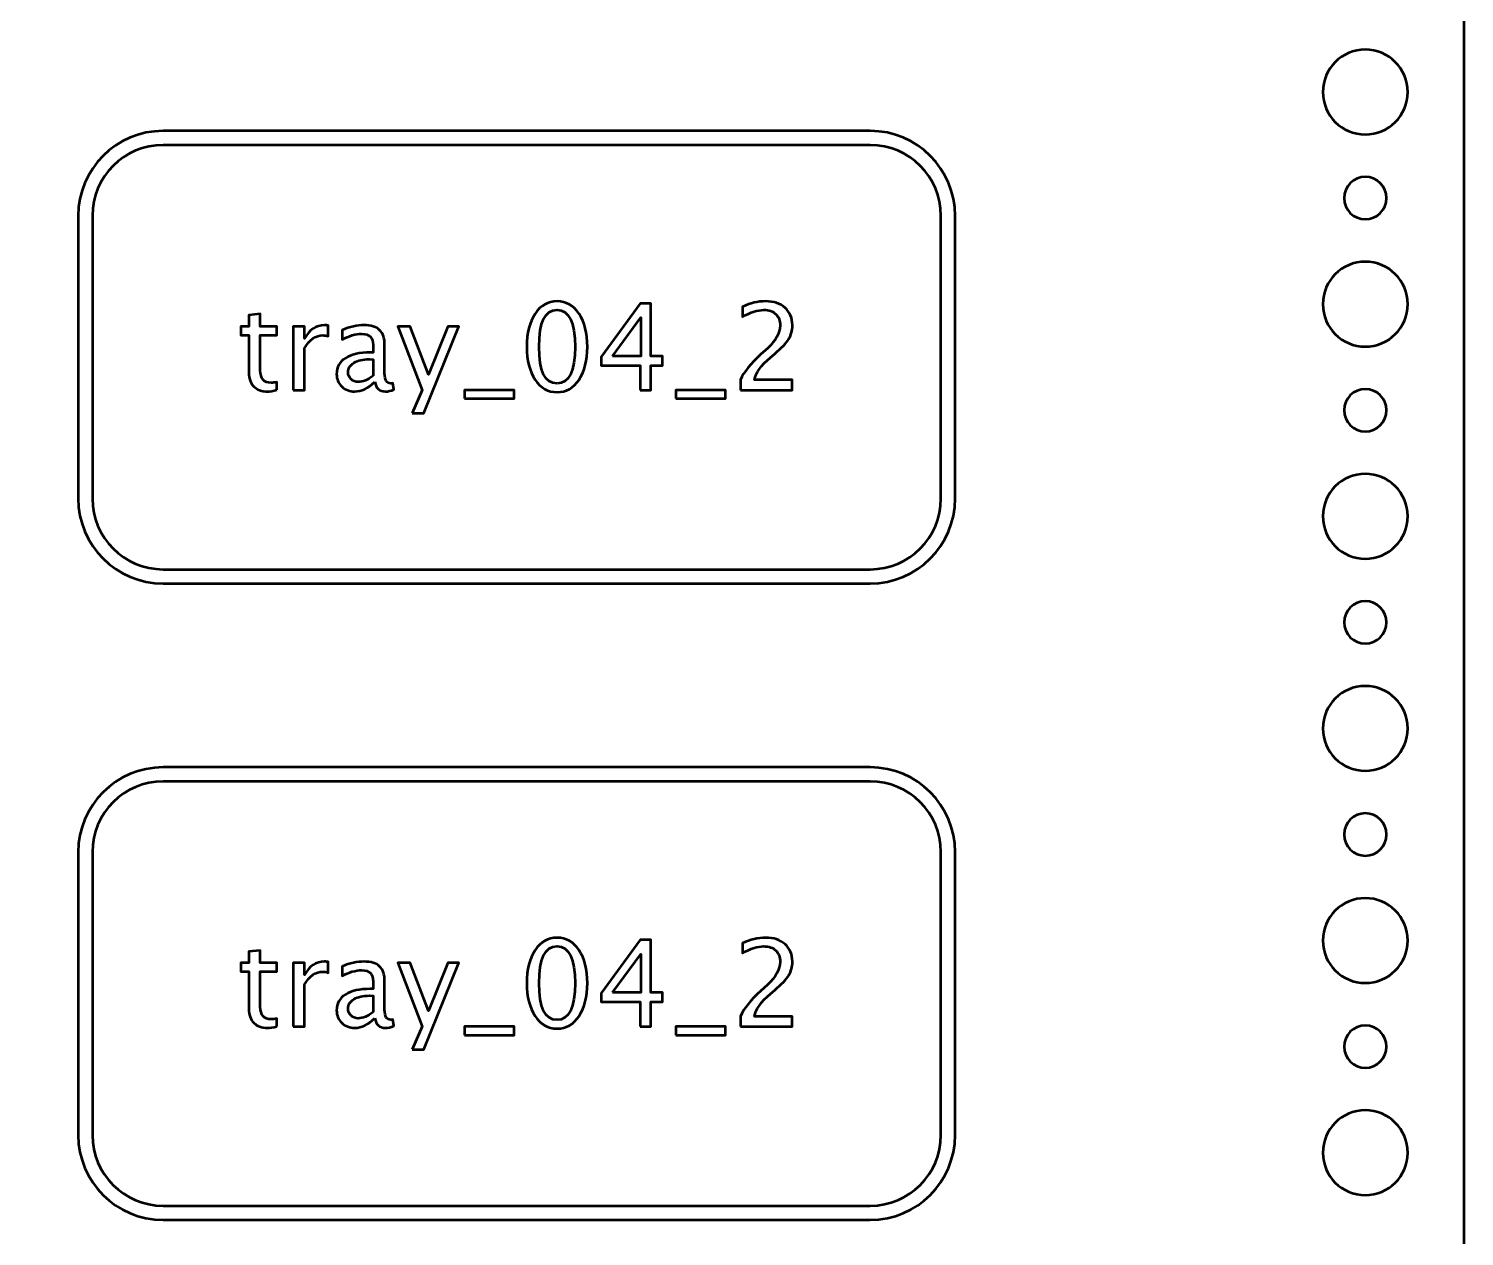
# Model space of a CAD drawing. Header units: centimetres. Extents: x -10.4 to 10.4, y -14.9 to 14.9.
# Drawn here: x 0.3 to 10.45, y 0.16 to 8.7 of the extents above; entities that cross this region are included whole.
import ezdxf

# ---------------------------------------------------------------- set-up
doc = ezdxf.new("R2010")
doc.units = ezdxf.units.CM
doc.header["$MEASUREMENT"] = 0
doc.layers.add('Layer 1', color=7, linetype='Continuous')

msp = doc.modelspace()

# ---------------------------------------------------------------- linework, layer by layer
at = {"layer": 'Layer 1', "lineweight": 53}
for points, knots in [([(-10.45, -14.45), (-10.45, -14.45), (-10.45, 14.45), (-10.45, 14.45), (-10.45, 14.45), (-10.45, 14.72614), (-10.22614, 14.95), (-9.95, 14.95), (-9.95, 14.95), (-9.95, 14.95), (9.95, 14.95), (9.95, 14.95), (9.95, 14.95), (10.22614, 14.95), (10.45, 14.72614), (10.45, 14.45), (10.45, 14.45), (10.45, 14.45), (10.45, -14.45), (10.45, -14.45), (10.45, -14.45), (10.45, -14.72614), (10.22614, -14.95), (9.95, -14.95), (9.95, -14.95), (9.95, -14.95), (-9.95, -14.95), (-9.95, -14.95), (-9.95, -14.95), (-10.22614, -14.95), (-10.45, -14.72614), (-10.45, -14.45)], [0, 0, 0, 0, 0.11111111, 0.11111111, 0.11111111, 0.11111111, 0.22222222, 0.22222222, 0.22222222, 0.22222222, 0.33333333, 0.33333333, 0.33333333, 0.33333333, 0.44444444, 0.44444444, 0.44444444, 0.44444444, 0.55555556, 0.55555556, 0.55555556, 0.55555556, 0.66666667, 0.66666667, 0.66666667, 0.66666667, 0.77777778, 0.77777778, 0.77777778, 0.77777778, 1, 1, 1, 1]), ([(9.45, 8.25), (9.45, 8.41568), (9.58432, 8.55), (9.75, 8.55), (9.75, 8.55), (9.91568, 8.55), (10.05, 8.41568), (10.05, 8.25), (10.05, 8.25), (10.05, 8.08432), (9.91568, 7.95), (9.75, 7.95), (9.75, 7.95), (9.58432, 7.95), (9.45, 8.08432), (9.45, 8.25)], [0, 0, 0, 0, 0.2, 0.2, 0.2, 0.2, 0.4, 0.4, 0.4, 0.4, 0.6, 0.6, 0.6, 0.6, 1, 1, 1, 1]), ([(0.65, 5.375), (0.65, 5.375), (0.65, 7.375), (0.65, 7.375), (0.65, 7.375), (0.65, 7.70637), (0.91863, 7.975), (1.25, 7.975), (1.25, 7.975), (1.25, 7.975), (6.25, 7.975), (6.25, 7.975), (6.25, 7.975), (6.58137, 7.975), (6.85, 7.70637), (6.85, 7.375), (6.85, 7.375), (6.85, 7.375), (6.85, 5.375), (6.85, 5.375), (6.85, 5.375), (6.85, 5.04363), (6.58137, 4.775), (6.25, 4.775), (6.25, 4.775), (6.25, 4.775), (1.25, 4.775), (1.25, 4.775), (1.25, 4.775), (0.91863, 4.775), (0.65, 5.04363), (0.65, 5.375)], [0, 0, 0, 0, 0.11111111, 0.11111111, 0.11111111, 0.11111111, 0.22222222, 0.22222222, 0.22222222, 0.22222222, 0.33333333, 0.33333333, 0.33333333, 0.33333333, 0.44444444, 0.44444444, 0.44444444, 0.44444444, 0.55555556, 0.55555556, 0.55555556, 0.55555556, 0.66666667, 0.66666667, 0.66666667, 0.66666667, 0.77777778, 0.77777778, 0.77777778, 0.77777778, 1, 1, 1, 1]), ([(9.6, 7.5), (9.6, 7.58284), (9.66716, 7.65), (9.75, 7.65), (9.75, 7.65), (9.83284, 7.65), (9.9, 7.58284), (9.9, 7.5), (9.9, 7.5), (9.9, 7.41716), (9.83284, 7.35), (9.75, 7.35), (9.75, 7.35), (9.66716, 7.35), (9.6, 7.41716), (9.6, 7.5)], [0, 0, 0, 0, 0.2, 0.2, 0.2, 0.2, 0.4, 0.4, 0.4, 0.4, 0.6, 0.6, 0.6, 0.6, 1, 1, 1, 1]), ([(9.45, 6.75), (9.45, 6.91568), (9.58432, 7.05), (9.75, 7.05), (9.75, 7.05), (9.91568, 7.05), (10.05, 6.91568), (10.05, 6.75), (10.05, 6.75), (10.05, 6.58432), (9.91568, 6.45), (9.75, 6.45), (9.75, 6.45), (9.58432, 6.45), (9.45, 6.58432), (9.45, 6.75)], [0, 0, 0, 0, 0.2, 0.2, 0.2, 0.2, 0.4, 0.4, 0.4, 0.4, 0.6, 0.6, 0.6, 0.6, 1, 1, 1, 1]), ([(9.6, 6), (9.6, 6.08284), (9.66716, 6.15), (9.75, 6.15), (9.75, 6.15), (9.83284, 6.15), (9.9, 6.08284), (9.9, 6), (9.9, 6), (9.9, 5.91716), (9.83284, 5.85), (9.75, 5.85), (9.75, 5.85), (9.66716, 5.85), (9.6, 5.91716), (9.6, 6)], [0, 0, 0, 0, 0.2, 0.2, 0.2, 0.2, 0.4, 0.4, 0.4, 0.4, 0.6, 0.6, 0.6, 0.6, 1, 1, 1, 1]), ([(9.45, 5.25), (9.45, 5.41568), (9.58432, 5.55), (9.75, 5.55), (9.75, 5.55), (9.91568, 5.55), (10.05, 5.41568), (10.05, 5.25), (10.05, 5.25), (10.05, 5.08432), (9.91568, 4.95), (9.75, 4.95), (9.75, 4.95), (9.58432, 4.95), (9.45, 5.08432), (9.45, 5.25)], [0, 0, 0, 0, 0.2, 0.2, 0.2, 0.2, 0.4, 0.4, 0.4, 0.4, 0.6, 0.6, 0.6, 0.6, 1, 1, 1, 1]), ([(9.6, 4.5), (9.6, 4.58284), (9.66716, 4.65), (9.75, 4.65), (9.75, 4.65), (9.83284, 4.65), (9.9, 4.58284), (9.9, 4.5), (9.9, 4.5), (9.9, 4.41716), (9.83284, 4.35), (9.75, 4.35), (9.75, 4.35), (9.66716, 4.35), (9.6, 4.41716), (9.6, 4.5)], [0, 0, 0, 0, 0.2, 0.2, 0.2, 0.2, 0.4, 0.4, 0.4, 0.4, 0.6, 0.6, 0.6, 0.6, 1, 1, 1, 1]), ([(9.45, 3.75), (9.45, 3.91568), (9.58432, 4.05), (9.75, 4.05), (9.75, 4.05), (9.91568, 4.05), (10.05, 3.91568), (10.05, 3.75), (10.05, 3.75), (10.05, 3.58432), (9.91568, 3.45), (9.75, 3.45), (9.75, 3.45), (9.58432, 3.45), (9.45, 3.58432), (9.45, 3.75)], [0, 0, 0, 0, 0.2, 0.2, 0.2, 0.2, 0.4, 0.4, 0.4, 0.4, 0.6, 0.6, 0.6, 0.6, 1, 1, 1, 1]), ([(0.65, 0.875), (0.65, 0.875), (0.65, 2.875), (0.65, 2.875), (0.65, 2.875), (0.65, 3.20637), (0.91863, 3.475), (1.25, 3.475), (1.25, 3.475), (1.25, 3.475), (6.25, 3.475), (6.25, 3.475), (6.25, 3.475), (6.58137, 3.475), (6.85, 3.20637), (6.85, 2.875), (6.85, 2.875), (6.85, 2.875), (6.85, 0.875), (6.85, 0.875), (6.85, 0.875), (6.85, 0.54363), (6.58137, 0.275), (6.25, 0.275), (6.25, 0.275), (6.25, 0.275), (1.25, 0.275), (1.25, 0.275), (1.25, 0.275), (0.91863, 0.275), (0.65, 0.54363), (0.65, 0.875)], [0, 0, 0, 0, 0.11111111, 0.11111111, 0.11111111, 0.11111111, 0.22222222, 0.22222222, 0.22222222, 0.22222222, 0.33333333, 0.33333333, 0.33333333, 0.33333333, 0.44444444, 0.44444444, 0.44444444, 0.44444444, 0.55555556, 0.55555556, 0.55555556, 0.55555556, 0.66666667, 0.66666667, 0.66666667, 0.66666667, 0.77777778, 0.77777778, 0.77777778, 0.77777778, 1, 1, 1, 1]), ([(9.6, 3), (9.6, 3.08284), (9.66716, 3.15), (9.75, 3.15), (9.75, 3.15), (9.83284, 3.15), (9.9, 3.08284), (9.9, 3), (9.9, 3), (9.9, 2.91716), (9.83284, 2.85), (9.75, 2.85), (9.75, 2.85), (9.66716, 2.85), (9.6, 2.91716), (9.6, 3)], [0, 0, 0, 0, 0.2, 0.2, 0.2, 0.2, 0.4, 0.4, 0.4, 0.4, 0.6, 0.6, 0.6, 0.6, 1, 1, 1, 1]), ([(9.45, 2.25), (9.45, 2.41568), (9.58432, 2.55), (9.75, 2.55), (9.75, 2.55), (9.91568, 2.55), (10.05, 2.41568), (10.05, 2.25), (10.05, 2.25), (10.05, 2.08432), (9.91568, 1.95), (9.75, 1.95), (9.75, 1.95), (9.58432, 1.95), (9.45, 2.08432), (9.45, 2.25)], [0, 0, 0, 0, 0.2, 0.2, 0.2, 0.2, 0.4, 0.4, 0.4, 0.4, 0.6, 0.6, 0.6, 0.6, 1, 1, 1, 1]), ([(9.6, 1.5), (9.6, 1.58284), (9.66716, 1.65), (9.75, 1.65), (9.75, 1.65), (9.83284, 1.65), (9.9, 1.58284), (9.9, 1.5), (9.9, 1.5), (9.9, 1.41716), (9.83284, 1.35), (9.75, 1.35), (9.75, 1.35), (9.66716, 1.35), (9.6, 1.41716), (9.6, 1.5)], [0, 0, 0, 0, 0.2, 0.2, 0.2, 0.2, 0.4, 0.4, 0.4, 0.4, 0.6, 0.6, 0.6, 0.6, 1, 1, 1, 1]), ([(9.45, 0.75), (9.45, 0.91568), (9.58432, 1.05), (9.75, 1.05), (9.75, 1.05), (9.91568, 1.05), (10.05, 0.91568), (10.05, 0.75), (10.05, 0.75), (10.05, 0.58432), (9.91568, 0.45), (9.75, 0.45), (9.75, 0.45), (9.58432, 0.45), (9.45, 0.58432), (9.45, 0.75)], [0, 0, 0, 0, 0.2, 0.2, 0.2, 0.2, 0.4, 0.4, 0.4, 0.4, 0.6, 0.6, 0.6, 0.6, 1, 1, 1, 1])]:
    msp.add_open_spline(points, degree=3, knots=knots, dxfattribs=at)
at = {"layer": 'Layer 1', "color": 4, "lineweight": 53}
for points, knots in [([(0.75, 5.375), (0.75, 5.375), (0.75, 7.375), (0.75, 7.375), (0.75, 7.375), (0.75, 7.65114), (0.97386, 7.875), (1.25, 7.875), (1.25, 7.875), (1.25, 7.875), (6.25, 7.875), (6.25, 7.875), (6.25, 7.875), (6.52614, 7.875), (6.75, 7.65114), (6.75, 7.375), (6.75, 7.375), (6.75, 7.375), (6.75, 5.375), (6.75, 5.375), (6.75, 5.375), (6.75, 5.09886), (6.52614, 4.875), (6.25, 4.875), (6.25, 4.875), (6.25, 4.875), (1.25, 4.875), (1.25, 4.875), (1.25, 4.875), (0.97386, 4.875), (0.75, 5.09886), (0.75, 5.375)], [0, 0, 0, 0, 0.11111111, 0.11111111, 0.11111111, 0.11111111, 0.22222222, 0.22222222, 0.22222222, 0.22222222, 0.33333333, 0.33333333, 0.33333333, 0.33333333, 0.44444444, 0.44444444, 0.44444444, 0.44444444, 0.55555556, 0.55555556, 0.55555556, 0.55555556, 0.66666667, 0.66666667, 0.66666667, 0.66666667, 0.77777778, 0.77777778, 0.77777778, 0.77777778, 1, 1, 1, 1]), ([(4.03554, 6.12777), (3.97133, 6.12777), (3.91954, 6.15726), (3.88031, 6.21611), (3.88031, 6.21611), (3.84094, 6.27495), (3.82133, 6.35256), (3.82133, 6.44908), (3.82133, 6.44908), (3.82133, 6.5456), (3.84094, 6.62321), (3.88031, 6.68206), (3.88031, 6.68206), (3.91954, 6.7409), (3.97133, 6.77039), (4.03554, 6.77039), (4.03554, 6.77039), (4.10003, 6.77039), (4.15181, 6.74104), (4.19104, 6.68234), (4.19104, 6.68234), (4.23013, 6.62364), (4.24975, 6.54588), (4.24975, 6.44908), (4.24975, 6.44908), (4.24975, 6.35256), (4.23013, 6.27495), (4.19104, 6.21611), (4.19104, 6.21611), (4.15181, 6.15726), (4.10003, 6.12777), (4.03554, 6.12777)], [0, 0, 0, 0, 0.11111111, 0.11111111, 0.11111111, 0.11111111, 0.22222222, 0.22222222, 0.22222222, 0.22222222, 0.33333333, 0.33333333, 0.33333333, 0.33333333, 0.44444444, 0.44444444, 0.44444444, 0.44444444, 0.55555556, 0.55555556, 0.55555556, 0.55555556, 0.66666667, 0.66666667, 0.66666667, 0.66666667, 0.77777778, 0.77777778, 0.77777778, 0.77777778, 1, 1, 1, 1]), ([(4.0354, 6.18873), (4.1202, 6.18873), (4.16254, 6.27551), (4.16254, 6.44908), (4.16254, 6.44908), (4.16254, 6.62265), (4.1202, 6.70943), (4.0354, 6.70943), (4.0354, 6.70943), (3.95087, 6.70943), (3.90854, 6.62265), (3.90854, 6.44908), (3.90854, 6.44908), (3.90854, 6.27551), (3.95087, 6.18873), (4.0354, 6.18873)], [0, 0, 0, 0, 0.2, 0.2, 0.2, 0.2, 0.4, 0.4, 0.4, 0.4, 0.6, 0.6, 0.6, 0.6, 1, 1, 1, 1]), ([(4.62256, 6.14301), (4.62256, 6.14301), (4.62256, 6.31658), (4.62256, 6.31658), (4.62256, 6.31658), (4.62256, 6.31658), (4.34655, 6.31658), (4.34655, 6.31658), (4.34655, 6.31658), (4.34655, 6.31658), (4.34655, 6.37838), (4.34655, 6.37838), (4.34655, 6.37838), (4.34655, 6.37838), (4.62256, 6.75515), (4.62256, 6.75515), (4.62256, 6.75515), (4.62256, 6.75515), (4.69876, 6.75515), (4.69876, 6.75515), (4.69876, 6.75515), (4.69876, 6.75515), (4.69876, 6.38346), (4.69876, 6.38346), (4.69876, 6.38346), (4.69876, 6.38346), (4.78089, 6.38346), (4.78089, 6.38346), (4.78089, 6.38346), (4.78089, 6.38346), (4.78089, 6.31658), (4.78089, 6.31658), (4.78089, 6.31658), (4.78089, 6.31658), (4.69876, 6.31658), (4.69876, 6.31658), (4.69876, 6.31658), (4.69876, 6.31658), (4.69876, 6.14301), (4.69876, 6.14301), (4.69876, 6.14301), (4.69876, 6.14301), (4.62256, 6.14301), (4.62256, 6.14301)], [0, 0, 0, 0, 0.08333333, 0.08333333, 0.08333333, 0.08333333, 0.16666667, 0.16666667, 0.16666667, 0.16666667, 0.25, 0.25, 0.25, 0.25, 0.33333333, 0.33333333, 0.33333333, 0.33333333, 0.41666667, 0.41666667, 0.41666667, 0.41666667, 0.5, 0.5, 0.5, 0.5, 0.58333333, 0.58333333, 0.58333333, 0.58333333, 0.66666667, 0.66666667, 0.66666667, 0.66666667, 0.75, 0.75, 0.75, 0.75, 0.83333333, 0.83333333, 0.83333333, 0.83333333, 1, 1, 1, 1]), ([(5.33236, 6.14301), (5.33236, 6.14301), (5.33236, 6.21413), (5.33236, 6.21413), (5.33236, 6.21413), (5.35607, 6.26959), (5.40391, 6.33012), (5.47602, 6.39546), (5.47602, 6.39546), (5.47602, 6.39546), (5.52258, 6.43723), (5.52258, 6.43723), (5.52258, 6.43723), (5.58255, 6.4917), (5.61261, 6.5456), (5.61261, 6.59922), (5.61261, 6.59922), (5.61261, 6.63351), (5.60231, 6.66033), (5.58185, 6.67994), (5.58185, 6.67994), (5.56139, 6.69955), (5.53302, 6.70943), (5.49704, 6.70943), (5.49704, 6.70943), (5.45499, 6.70943), (5.40518, 6.69335), (5.3476, 6.66117), (5.3476, 6.66117), (5.3476, 6.66117), (5.3476, 6.73229), (5.3476, 6.73229), (5.3476, 6.73229), (5.40193, 6.75769), (5.45598, 6.77039), (5.50988, 6.77039), (5.50988, 6.77039), (5.56717, 6.77039), (5.61318, 6.75501), (5.64789, 6.72411), (5.64789, 6.72411), (5.68246, 6.6932), (5.69982, 6.65228), (5.69982, 6.6012), (5.69982, 6.6012), (5.69982, 6.56451), (5.69107, 6.53191), (5.67357, 6.50355), (5.67357, 6.50355), (5.65593, 6.47505), (5.62334, 6.44061), (5.5755, 6.39997), (5.5755, 6.39997), (5.5755, 6.39997), (5.54403, 6.37316), (5.54403, 6.37316), (5.54403, 6.37316), (5.47856, 6.31771), (5.44074, 6.26465), (5.43058, 6.21413), (5.43058, 6.21413), (5.43058, 6.21413), (5.69728, 6.21413), (5.69728, 6.21413), (5.69728, 6.21413), (5.69728, 6.21413), (5.69728, 6.14301), (5.69728, 6.14301), (5.69728, 6.14301), (5.69728, 6.14301), (5.33236, 6.14301), (5.33236, 6.14301)], [0, 0, 0, 0, 0.05263158, 0.05263158, 0.05263158, 0.05263158, 0.10526316, 0.10526316, 0.10526316, 0.10526316, 0.15789474, 0.15789474, 0.15789474, 0.15789474, 0.21052632, 0.21052632, 0.21052632, 0.21052632, 0.26315789, 0.26315789, 0.26315789, 0.26315789, 0.31578947, 0.31578947, 0.31578947, 0.31578947, 0.36842105, 0.36842105, 0.36842105, 0.36842105, 0.42105263, 0.42105263, 0.42105263, 0.42105263, 0.47368421, 0.47368421, 0.47368421, 0.47368421, 0.52631579, 0.52631579, 0.52631579, 0.52631579, 0.57894737, 0.57894737, 0.57894737, 0.57894737, 0.63157895, 0.63157895, 0.63157895, 0.63157895, 0.68421053, 0.68421053, 0.68421053, 0.68421053, 0.73684211, 0.73684211, 0.73684211, 0.73684211, 0.78947368, 0.78947368, 0.78947368, 0.78947368, 0.84210526, 0.84210526, 0.84210526, 0.84210526, 0.89473684, 0.89473684, 0.89473684, 0.89473684, 1, 1, 1, 1]), ([(2.05362, 6.14315), (2.0285, 6.13624), (2.00663, 6.13285), (1.98815, 6.13285), (1.98815, 6.13285), (1.94666, 6.13285), (1.91434, 6.1447), (1.8912, 6.16841), (1.8912, 6.16841), (1.86792, 6.19212), (1.85635, 6.225), (1.85635, 6.26719), (1.85635, 6.26719), (1.85635, 6.26719), (1.85635, 6.53078), (1.85635, 6.53078), (1.85635, 6.53078), (1.85635, 6.53078), (1.80018, 6.53078), (1.80018, 6.53078), (1.80018, 6.53078), (1.80018, 6.53078), (1.80018, 6.59175), (1.80018, 6.59175), (1.80018, 6.59175), (1.80018, 6.59175), (1.85635, 6.59175), (1.85635, 6.59175), (1.85635, 6.59175), (1.85635, 6.59175), (1.85635, 6.67288), (1.85635, 6.67288), (1.85635, 6.67288), (1.85635, 6.67288), (1.93763, 6.68065), (1.93763, 6.68065), (1.93763, 6.68065), (1.93763, 6.68065), (1.93763, 6.59175), (1.93763, 6.59175), (1.93763, 6.59175), (1.93763, 6.59175), (2.05531, 6.59175), (2.05531, 6.59175), (2.05531, 6.59175), (2.05531, 6.59175), (2.05531, 6.53078), (2.05531, 6.53078), (2.05531, 6.53078), (2.05531, 6.53078), (1.93763, 6.53078), (1.93763, 6.53078), (1.93763, 6.53078), (1.93763, 6.53078), (1.93763, 6.28186), (1.93763, 6.28186), (1.93763, 6.28186), (1.93763, 6.22316), (1.96317, 6.19381), (2.01411, 6.19381), (2.01411, 6.19381), (2.02498, 6.19381), (2.0381, 6.19564), (2.05362, 6.19917), (2.05362, 6.19917), (2.05362, 6.19917), (2.05362, 6.14315), (2.05362, 6.14315)], [0, 0, 0, 0, 0.05555556, 0.05555556, 0.05555556, 0.05555556, 0.11111111, 0.11111111, 0.11111111, 0.11111111, 0.16666667, 0.16666667, 0.16666667, 0.16666667, 0.22222222, 0.22222222, 0.22222222, 0.22222222, 0.27777778, 0.27777778, 0.27777778, 0.27777778, 0.33333333, 0.33333333, 0.33333333, 0.33333333, 0.38888889, 0.38888889, 0.38888889, 0.38888889, 0.44444444, 0.44444444, 0.44444444, 0.44444444, 0.5, 0.5, 0.5, 0.5, 0.55555556, 0.55555556, 0.55555556, 0.55555556, 0.61111111, 0.61111111, 0.61111111, 0.61111111, 0.66666667, 0.66666667, 0.66666667, 0.66666667, 0.72222222, 0.72222222, 0.72222222, 0.72222222, 0.77777778, 0.77777778, 0.77777778, 0.77777778, 0.83333333, 0.83333333, 0.83333333, 0.83333333, 0.88888889, 0.88888889, 0.88888889, 0.88888889, 1, 1, 1, 1]), ([(2.16961, 6.14301), (2.16961, 6.14301), (2.16961, 6.59175), (2.16961, 6.59175), (2.16961, 6.59175), (2.16961, 6.59175), (2.25089, 6.59175), (2.25089, 6.59175), (2.25089, 6.59175), (2.25089, 6.59175), (2.25089, 6.50694), (2.25089, 6.50694), (2.25089, 6.50694), (2.28321, 6.56973), (2.33005, 6.60106), (2.39158, 6.60106), (2.39158, 6.60106), (2.3999, 6.60106), (2.40865, 6.60035), (2.41768, 6.59894), (2.41768, 6.59894), (2.41768, 6.59894), (2.41768, 6.52288), (2.41768, 6.52288), (2.41768, 6.52288), (2.40357, 6.52754), (2.39116, 6.52994), (2.38043, 6.52994), (2.38043, 6.52994), (2.32878, 6.52994), (2.2856, 6.49946), (2.25089, 6.43836), (2.25089, 6.43836), (2.25089, 6.43836), (2.25089, 6.14301), (2.25089, 6.14301), (2.25089, 6.14301), (2.25089, 6.14301), (2.16961, 6.14301), (2.16961, 6.14301)], [0, 0, 0, 0, 0.09090909, 0.09090909, 0.09090909, 0.09090909, 0.18181818, 0.18181818, 0.18181818, 0.18181818, 0.27272727, 0.27272727, 0.27272727, 0.27272727, 0.36363636, 0.36363636, 0.36363636, 0.36363636, 0.45454545, 0.45454545, 0.45454545, 0.45454545, 0.54545455, 0.54545455, 0.54545455, 0.54545455, 0.63636364, 0.63636364, 0.63636364, 0.63636364, 0.72727273, 0.72727273, 0.72727273, 0.72727273, 0.81818182, 0.81818182, 0.81818182, 0.81818182, 1, 1, 1, 1]), ([(2.74732, 6.20016), (2.6985, 6.15529), (2.65151, 6.13285), (2.60635, 6.13285), (2.60635, 6.13285), (2.56924, 6.13285), (2.53834, 6.14442), (2.51392, 6.1677), (2.51392, 6.1677), (2.48937, 6.19099), (2.47709, 6.22034), (2.47709, 6.25576), (2.47709, 6.25576), (2.47709, 6.30472), (2.4977, 6.3424), (2.5389, 6.36865), (2.5389, 6.36865), (2.58011, 6.39489), (2.63923, 6.40802), (2.71628, 6.40802), (2.71628, 6.40802), (2.71628, 6.40802), (2.73533, 6.40802), (2.73533, 6.40802), (2.73533, 6.40802), (2.73533, 6.40802), (2.73533, 6.46206), (2.73533, 6.46206), (2.73533, 6.46206), (2.73533, 6.51413), (2.70823, 6.5401), (2.65391, 6.5401), (2.65391, 6.5401), (2.61186, 6.5401), (2.56585, 6.52683), (2.51604, 6.5003), (2.51604, 6.5003), (2.51604, 6.5003), (2.51604, 6.56719), (2.51604, 6.56719), (2.51604, 6.56719), (2.57079, 6.58977), (2.62244, 6.60106), (2.67084, 6.60106), (2.67084, 6.60106), (2.72065, 6.60106), (2.75748, 6.58977), (2.78105, 6.56705), (2.78105, 6.56705), (2.80475, 6.54433), (2.81661, 6.50934), (2.81661, 6.46206), (2.81661, 6.46206), (2.81661, 6.46206), (2.81661, 6.25929), (2.81661, 6.25929), (2.81661, 6.25929), (2.81661, 6.21286), (2.83086, 6.18958), (2.85951, 6.18958), (2.85951, 6.18958), (2.86303, 6.18958), (2.86826, 6.19014), (2.87517, 6.19127), (2.87517, 6.19127), (2.87517, 6.19127), (2.88096, 6.14611), (2.88096, 6.14611), (2.88096, 6.14611), (2.86247, 6.13722), (2.84215, 6.13285), (2.81985, 6.13285), (2.81985, 6.13285), (2.78189, 6.13285), (2.75776, 6.15529), (2.74732, 6.20016)], [0, 0, 0, 0, 0.05, 0.05, 0.05, 0.05, 0.1, 0.1, 0.1, 0.1, 0.15, 0.15, 0.15, 0.15, 0.2, 0.2, 0.2, 0.2, 0.25, 0.25, 0.25, 0.25, 0.3, 0.3, 0.3, 0.3, 0.35, 0.35, 0.35, 0.35, 0.4, 0.4, 0.4, 0.4, 0.45, 0.45, 0.45, 0.45, 0.5, 0.5, 0.5, 0.5, 0.55, 0.55, 0.55, 0.55, 0.6, 0.6, 0.6, 0.6, 0.65, 0.65, 0.65, 0.65, 0.7, 0.7, 0.7, 0.7, 0.75, 0.75, 0.75, 0.75, 0.8, 0.8, 0.8, 0.8, 0.85, 0.85, 0.85, 0.85, 0.9, 0.9, 0.9, 0.9, 1, 1, 1, 1]), ([(4.42684, 6.38346), (4.42684, 6.38346), (4.62764, 6.38346), (4.62764, 6.38346), (4.62764, 6.38346), (4.62764, 6.38346), (4.62764, 6.65468), (4.62764, 6.65468), (4.62764, 6.65468), (4.62764, 6.65468), (4.42684, 6.38346), (4.42684, 6.38346)], [0, 0, 0, 0, 0.25, 0.25, 0.25, 0.25, 0.5, 0.5, 0.5, 0.5, 1, 1, 1, 1]), ([(3.01007, 5.9796), (3.01007, 5.9796), (3.08288, 6.14245), (3.08288, 6.14245), (3.08288, 6.14245), (3.08288, 6.14245), (2.90903, 6.59175), (2.90903, 6.59175), (2.90903, 6.59175), (2.90903, 6.59175), (2.99624, 6.59175), (2.99624, 6.59175), (2.99624, 6.59175), (2.99624, 6.59175), (3.1255, 6.25195), (3.1255, 6.25195), (3.1255, 6.25195), (3.1255, 6.25195), (3.26336, 6.59175), (3.26336, 6.59175), (3.26336, 6.59175), (3.26336, 6.59175), (3.33999, 6.59175), (3.33999, 6.59175), (3.33999, 6.59175), (3.33999, 6.59175), (3.09474, 5.9796), (3.09474, 5.9796), (3.09474, 5.9796), (3.09474, 5.9796), (3.01007, 5.9796), (3.01007, 5.9796)], [0, 0, 0, 0, 0.11111111, 0.11111111, 0.11111111, 0.11111111, 0.22222222, 0.22222222, 0.22222222, 0.22222222, 0.33333333, 0.33333333, 0.33333333, 0.33333333, 0.44444444, 0.44444444, 0.44444444, 0.44444444, 0.55555556, 0.55555556, 0.55555556, 0.55555556, 0.66666667, 0.66666667, 0.66666667, 0.66666667, 0.77777778, 0.77777778, 0.77777778, 0.77777778, 1, 1, 1, 1]), ([(2.73533, 6.24447), (2.73533, 6.24447), (2.73533, 6.35976), (2.73533, 6.35976), (2.73533, 6.35976), (2.73533, 6.35976), (2.70922, 6.3606), (2.70922, 6.3606), (2.70922, 6.3606), (2.66407, 6.3606), (2.62766, 6.35228), (2.59986, 6.33563), (2.59986, 6.33563), (2.5722, 6.31884), (2.55837, 6.29668), (2.55837, 6.26902), (2.55837, 6.26902), (2.55837, 6.24969), (2.56529, 6.23332), (2.57898, 6.21992), (2.57898, 6.21992), (2.59281, 6.20651), (2.6096, 6.19974), (2.62949, 6.19974), (2.62949, 6.19974), (2.66336, 6.19974), (2.69864, 6.21469), (2.73533, 6.24447)], [0, 0, 0, 0, 0.125, 0.125, 0.125, 0.125, 0.25, 0.25, 0.25, 0.25, 0.375, 0.375, 0.375, 0.375, 0.5, 0.5, 0.5, 0.5, 0.625, 0.625, 0.625, 0.625, 0.75, 0.75, 0.75, 0.75, 1, 1, 1, 1]), ([(3.38021, 6.08205), (3.38021, 6.08205), (3.38021, 6.14301), (3.38021, 6.14301), (3.38021, 6.14301), (3.38021, 6.14301), (3.73242, 6.14301), (3.73242, 6.14301), (3.73242, 6.14301), (3.73242, 6.14301), (3.73242, 6.08205), (3.73242, 6.08205), (3.73242, 6.08205), (3.73242, 6.08205), (3.38021, 6.08205), (3.38021, 6.08205)], [0, 0, 0, 0, 0.2, 0.2, 0.2, 0.2, 0.4, 0.4, 0.4, 0.4, 0.6, 0.6, 0.6, 0.6, 1, 1, 1, 1]), ([(4.87431, 6.08205), (4.87431, 6.08205), (4.87431, 6.14301), (4.87431, 6.14301), (4.87431, 6.14301), (4.87431, 6.14301), (5.22652, 6.14301), (5.22652, 6.14301), (5.22652, 6.14301), (5.22652, 6.14301), (5.22652, 6.08205), (5.22652, 6.08205), (5.22652, 6.08205), (5.22652, 6.08205), (4.87431, 6.08205), (4.87431, 6.08205)], [0, 0, 0, 0, 0.2, 0.2, 0.2, 0.2, 0.4, 0.4, 0.4, 0.4, 0.6, 0.6, 0.6, 0.6, 1, 1, 1, 1]), ([(0.75, 0.875), (0.75, 0.875), (0.75, 2.875), (0.75, 2.875), (0.75, 2.875), (0.75, 3.15114), (0.97386, 3.375), (1.25, 3.375), (1.25, 3.375), (1.25, 3.375), (6.25, 3.375), (6.25, 3.375), (6.25, 3.375), (6.52614, 3.375), (6.75, 3.15114), (6.75, 2.875), (6.75, 2.875), (6.75, 2.875), (6.75, 0.875), (6.75, 0.875), (6.75, 0.875), (6.75, 0.59886), (6.52614, 0.375), (6.25, 0.375), (6.25, 0.375), (6.25, 0.375), (1.25, 0.375), (1.25, 0.375), (1.25, 0.375), (0.97386, 0.375), (0.75, 0.59886), (0.75, 0.875)], [0, 0, 0, 0, 0.11111111, 0.11111111, 0.11111111, 0.11111111, 0.22222222, 0.22222222, 0.22222222, 0.22222222, 0.33333333, 0.33333333, 0.33333333, 0.33333333, 0.44444444, 0.44444444, 0.44444444, 0.44444444, 0.55555556, 0.55555556, 0.55555556, 0.55555556, 0.66666667, 0.66666667, 0.66666667, 0.66666667, 0.77777778, 0.77777778, 0.77777778, 0.77777778, 1, 1, 1, 1]), ([(4.03554, 1.62777), (3.97133, 1.62777), (3.91954, 1.65726), (3.88031, 1.71611), (3.88031, 1.71611), (3.84094, 1.77495), (3.82133, 1.85256), (3.82133, 1.94908), (3.82133, 1.94908), (3.82133, 2.0456), (3.84094, 2.12321), (3.88031, 2.18206), (3.88031, 2.18206), (3.91954, 2.2409), (3.97133, 2.27039), (4.03554, 2.27039), (4.03554, 2.27039), (4.10003, 2.27039), (4.15181, 2.24104), (4.19104, 2.18234), (4.19104, 2.18234), (4.23013, 2.12364), (4.24975, 2.04588), (4.24975, 1.94908), (4.24975, 1.94908), (4.24975, 1.85256), (4.23013, 1.77495), (4.19104, 1.71611), (4.19104, 1.71611), (4.15181, 1.65726), (4.10003, 1.62777), (4.03554, 1.62777)], [0, 0, 0, 0, 0.11111111, 0.11111111, 0.11111111, 0.11111111, 0.22222222, 0.22222222, 0.22222222, 0.22222222, 0.33333333, 0.33333333, 0.33333333, 0.33333333, 0.44444444, 0.44444444, 0.44444444, 0.44444444, 0.55555556, 0.55555556, 0.55555556, 0.55555556, 0.66666667, 0.66666667, 0.66666667, 0.66666667, 0.77777778, 0.77777778, 0.77777778, 0.77777778, 1, 1, 1, 1]), ([(4.62256, 1.64301), (4.62256, 1.64301), (4.62256, 1.81658), (4.62256, 1.81658), (4.62256, 1.81658), (4.62256, 1.81658), (4.34655, 1.81658), (4.34655, 1.81658), (4.34655, 1.81658), (4.34655, 1.81658), (4.34655, 1.87838), (4.34655, 1.87838), (4.34655, 1.87838), (4.34655, 1.87838), (4.62256, 2.25515), (4.62256, 2.25515), (4.62256, 2.25515), (4.62256, 2.25515), (4.69876, 2.25515), (4.69876, 2.25515), (4.69876, 2.25515), (4.69876, 2.25515), (4.69876, 1.88346), (4.69876, 1.88346), (4.69876, 1.88346), (4.69876, 1.88346), (4.78089, 1.88346), (4.78089, 1.88346), (4.78089, 1.88346), (4.78089, 1.88346), (4.78089, 1.81658), (4.78089, 1.81658), (4.78089, 1.81658), (4.78089, 1.81658), (4.69876, 1.81658), (4.69876, 1.81658), (4.69876, 1.81658), (4.69876, 1.81658), (4.69876, 1.64301), (4.69876, 1.64301), (4.69876, 1.64301), (4.69876, 1.64301), (4.62256, 1.64301), (4.62256, 1.64301)], [0, 0, 0, 0, 0.08333333, 0.08333333, 0.08333333, 0.08333333, 0.16666667, 0.16666667, 0.16666667, 0.16666667, 0.25, 0.25, 0.25, 0.25, 0.33333333, 0.33333333, 0.33333333, 0.33333333, 0.41666667, 0.41666667, 0.41666667, 0.41666667, 0.5, 0.5, 0.5, 0.5, 0.58333333, 0.58333333, 0.58333333, 0.58333333, 0.66666667, 0.66666667, 0.66666667, 0.66666667, 0.75, 0.75, 0.75, 0.75, 0.83333333, 0.83333333, 0.83333333, 0.83333333, 1, 1, 1, 1]), ([(5.33236, 1.64301), (5.33236, 1.64301), (5.33236, 1.71413), (5.33236, 1.71413), (5.33236, 1.71413), (5.35607, 1.76959), (5.40391, 1.83012), (5.47602, 1.89546), (5.47602, 1.89546), (5.47602, 1.89546), (5.52258, 1.93723), (5.52258, 1.93723), (5.52258, 1.93723), (5.58255, 1.9917), (5.61261, 2.0456), (5.61261, 2.09922), (5.61261, 2.09922), (5.61261, 2.13351), (5.60231, 2.16033), (5.58185, 2.17994), (5.58185, 2.17994), (5.56139, 2.19955), (5.53302, 2.20943), (5.49704, 2.20943), (5.49704, 2.20943), (5.45499, 2.20943), (5.40518, 2.19335), (5.3476, 2.16117), (5.3476, 2.16117), (5.3476, 2.16117), (5.3476, 2.23229), (5.3476, 2.23229), (5.3476, 2.23229), (5.40193, 2.25769), (5.45598, 2.27039), (5.50988, 2.27039), (5.50988, 2.27039), (5.56717, 2.27039), (5.61318, 2.25501), (5.64789, 2.22411), (5.64789, 2.22411), (5.68246, 2.1932), (5.69982, 2.15228), (5.69982, 2.1012), (5.69982, 2.1012), (5.69982, 2.06451), (5.69107, 2.03191), (5.67357, 2.00355), (5.67357, 2.00355), (5.65593, 1.97505), (5.62334, 1.94061), (5.5755, 1.89997), (5.5755, 1.89997), (5.5755, 1.89997), (5.54403, 1.87316), (5.54403, 1.87316), (5.54403, 1.87316), (5.47856, 1.81771), (5.44074, 1.76465), (5.43058, 1.71413), (5.43058, 1.71413), (5.43058, 1.71413), (5.69728, 1.71413), (5.69728, 1.71413), (5.69728, 1.71413), (5.69728, 1.71413), (5.69728, 1.64301), (5.69728, 1.64301), (5.69728, 1.64301), (5.69728, 1.64301), (5.33236, 1.64301), (5.33236, 1.64301)], [0, 0, 0, 0, 0.05263158, 0.05263158, 0.05263158, 0.05263158, 0.10526316, 0.10526316, 0.10526316, 0.10526316, 0.15789474, 0.15789474, 0.15789474, 0.15789474, 0.21052632, 0.21052632, 0.21052632, 0.21052632, 0.26315789, 0.26315789, 0.26315789, 0.26315789, 0.31578947, 0.31578947, 0.31578947, 0.31578947, 0.36842105, 0.36842105, 0.36842105, 0.36842105, 0.42105263, 0.42105263, 0.42105263, 0.42105263, 0.47368421, 0.47368421, 0.47368421, 0.47368421, 0.52631579, 0.52631579, 0.52631579, 0.52631579, 0.57894737, 0.57894737, 0.57894737, 0.57894737, 0.63157895, 0.63157895, 0.63157895, 0.63157895, 0.68421053, 0.68421053, 0.68421053, 0.68421053, 0.73684211, 0.73684211, 0.73684211, 0.73684211, 0.78947368, 0.78947368, 0.78947368, 0.78947368, 0.84210526, 0.84210526, 0.84210526, 0.84210526, 0.89473684, 0.89473684, 0.89473684, 0.89473684, 1, 1, 1, 1]), ([(2.05362, 1.64315), (2.0285, 1.63624), (2.00663, 1.63285), (1.98815, 1.63285), (1.98815, 1.63285), (1.94666, 1.63285), (1.91434, 1.6447), (1.8912, 1.66841), (1.8912, 1.66841), (1.86792, 1.69212), (1.85635, 1.725), (1.85635, 1.76719), (1.85635, 1.76719), (1.85635, 1.76719), (1.85635, 2.03078), (1.85635, 2.03078), (1.85635, 2.03078), (1.85635, 2.03078), (1.80018, 2.03078), (1.80018, 2.03078), (1.80018, 2.03078), (1.80018, 2.03078), (1.80018, 2.09175), (1.80018, 2.09175), (1.80018, 2.09175), (1.80018, 2.09175), (1.85635, 2.09175), (1.85635, 2.09175), (1.85635, 2.09175), (1.85635, 2.09175), (1.85635, 2.17288), (1.85635, 2.17288), (1.85635, 2.17288), (1.85635, 2.17288), (1.93763, 2.18065), (1.93763, 2.18065), (1.93763, 2.18065), (1.93763, 2.18065), (1.93763, 2.09175), (1.93763, 2.09175), (1.93763, 2.09175), (1.93763, 2.09175), (2.05531, 2.09175), (2.05531, 2.09175), (2.05531, 2.09175), (2.05531, 2.09175), (2.05531, 2.03078), (2.05531, 2.03078), (2.05531, 2.03078), (2.05531, 2.03078), (1.93763, 2.03078), (1.93763, 2.03078), (1.93763, 2.03078), (1.93763, 2.03078), (1.93763, 1.78186), (1.93763, 1.78186), (1.93763, 1.78186), (1.93763, 1.72316), (1.96317, 1.69381), (2.01411, 1.69381), (2.01411, 1.69381), (2.02498, 1.69381), (2.0381, 1.69564), (2.05362, 1.69917), (2.05362, 1.69917), (2.05362, 1.69917), (2.05362, 1.64315), (2.05362, 1.64315)], [0, 0, 0, 0, 0.05555556, 0.05555556, 0.05555556, 0.05555556, 0.11111111, 0.11111111, 0.11111111, 0.11111111, 0.16666667, 0.16666667, 0.16666667, 0.16666667, 0.22222222, 0.22222222, 0.22222222, 0.22222222, 0.27777778, 0.27777778, 0.27777778, 0.27777778, 0.33333333, 0.33333333, 0.33333333, 0.33333333, 0.38888889, 0.38888889, 0.38888889, 0.38888889, 0.44444444, 0.44444444, 0.44444444, 0.44444444, 0.5, 0.5, 0.5, 0.5, 0.55555556, 0.55555556, 0.55555556, 0.55555556, 0.61111111, 0.61111111, 0.61111111, 0.61111111, 0.66666667, 0.66666667, 0.66666667, 0.66666667, 0.72222222, 0.72222222, 0.72222222, 0.72222222, 0.77777778, 0.77777778, 0.77777778, 0.77777778, 0.83333333, 0.83333333, 0.83333333, 0.83333333, 0.88888889, 0.88888889, 0.88888889, 0.88888889, 1, 1, 1, 1]), ([(4.0354, 1.68873), (4.1202, 1.68873), (4.16254, 1.77551), (4.16254, 1.94908), (4.16254, 1.94908), (4.16254, 2.12265), (4.1202, 2.20943), (4.0354, 2.20943), (4.0354, 2.20943), (3.95087, 2.20943), (3.90854, 2.12265), (3.90854, 1.94908), (3.90854, 1.94908), (3.90854, 1.77551), (3.95087, 1.68873), (4.0354, 1.68873)], [0, 0, 0, 0, 0.2, 0.2, 0.2, 0.2, 0.4, 0.4, 0.4, 0.4, 0.6, 0.6, 0.6, 0.6, 1, 1, 1, 1]), ([(4.42684, 1.88346), (4.42684, 1.88346), (4.62764, 1.88346), (4.62764, 1.88346), (4.62764, 1.88346), (4.62764, 1.88346), (4.62764, 2.15468), (4.62764, 2.15468), (4.62764, 2.15468), (4.62764, 2.15468), (4.42684, 1.88346), (4.42684, 1.88346)], [0, 0, 0, 0, 0.25, 0.25, 0.25, 0.25, 0.5, 0.5, 0.5, 0.5, 1, 1, 1, 1]), ([(2.16961, 1.64301), (2.16961, 1.64301), (2.16961, 2.09175), (2.16961, 2.09175), (2.16961, 2.09175), (2.16961, 2.09175), (2.25089, 2.09175), (2.25089, 2.09175), (2.25089, 2.09175), (2.25089, 2.09175), (2.25089, 2.00694), (2.25089, 2.00694), (2.25089, 2.00694), (2.28321, 2.06973), (2.33005, 2.10106), (2.39158, 2.10106), (2.39158, 2.10106), (2.3999, 2.10106), (2.40865, 2.10035), (2.41768, 2.09894), (2.41768, 2.09894), (2.41768, 2.09894), (2.41768, 2.02288), (2.41768, 2.02288), (2.41768, 2.02288), (2.40357, 2.02754), (2.39116, 2.02994), (2.38043, 2.02994), (2.38043, 2.02994), (2.32878, 2.02994), (2.2856, 1.99946), (2.25089, 1.93836), (2.25089, 1.93836), (2.25089, 1.93836), (2.25089, 1.64301), (2.25089, 1.64301), (2.25089, 1.64301), (2.25089, 1.64301), (2.16961, 1.64301), (2.16961, 1.64301)], [0, 0, 0, 0, 0.09090909, 0.09090909, 0.09090909, 0.09090909, 0.18181818, 0.18181818, 0.18181818, 0.18181818, 0.27272727, 0.27272727, 0.27272727, 0.27272727, 0.36363636, 0.36363636, 0.36363636, 0.36363636, 0.45454545, 0.45454545, 0.45454545, 0.45454545, 0.54545455, 0.54545455, 0.54545455, 0.54545455, 0.63636364, 0.63636364, 0.63636364, 0.63636364, 0.72727273, 0.72727273, 0.72727273, 0.72727273, 0.81818182, 0.81818182, 0.81818182, 0.81818182, 1, 1, 1, 1]), ([(2.74732, 1.70016), (2.6985, 1.65529), (2.65151, 1.63285), (2.60635, 1.63285), (2.60635, 1.63285), (2.56924, 1.63285), (2.53834, 1.64442), (2.51392, 1.6677), (2.51392, 1.6677), (2.48937, 1.69099), (2.47709, 1.72034), (2.47709, 1.75576), (2.47709, 1.75576), (2.47709, 1.80472), (2.4977, 1.8424), (2.5389, 1.86865), (2.5389, 1.86865), (2.58011, 1.89489), (2.63923, 1.90802), (2.71628, 1.90802), (2.71628, 1.90802), (2.71628, 1.90802), (2.73533, 1.90802), (2.73533, 1.90802), (2.73533, 1.90802), (2.73533, 1.90802), (2.73533, 1.96206), (2.73533, 1.96206), (2.73533, 1.96206), (2.73533, 2.01413), (2.70823, 2.0401), (2.65391, 2.0401), (2.65391, 2.0401), (2.61186, 2.0401), (2.56585, 2.02683), (2.51604, 2.0003), (2.51604, 2.0003), (2.51604, 2.0003), (2.51604, 2.06719), (2.51604, 2.06719), (2.51604, 2.06719), (2.57079, 2.08977), (2.62244, 2.10106), (2.67084, 2.10106), (2.67084, 2.10106), (2.72065, 2.10106), (2.75748, 2.08977), (2.78105, 2.06705), (2.78105, 2.06705), (2.80475, 2.04433), (2.81661, 2.00934), (2.81661, 1.96206), (2.81661, 1.96206), (2.81661, 1.96206), (2.81661, 1.75929), (2.81661, 1.75929), (2.81661, 1.75929), (2.81661, 1.71286), (2.83086, 1.68958), (2.85951, 1.68958), (2.85951, 1.68958), (2.86303, 1.68958), (2.86826, 1.69014), (2.87517, 1.69127), (2.87517, 1.69127), (2.87517, 1.69127), (2.88096, 1.64611), (2.88096, 1.64611), (2.88096, 1.64611), (2.86247, 1.63722), (2.84215, 1.63285), (2.81985, 1.63285), (2.81985, 1.63285), (2.78189, 1.63285), (2.75776, 1.65529), (2.74732, 1.70016)], [0, 0, 0, 0, 0.05, 0.05, 0.05, 0.05, 0.1, 0.1, 0.1, 0.1, 0.15, 0.15, 0.15, 0.15, 0.2, 0.2, 0.2, 0.2, 0.25, 0.25, 0.25, 0.25, 0.3, 0.3, 0.3, 0.3, 0.35, 0.35, 0.35, 0.35, 0.4, 0.4, 0.4, 0.4, 0.45, 0.45, 0.45, 0.45, 0.5, 0.5, 0.5, 0.5, 0.55, 0.55, 0.55, 0.55, 0.6, 0.6, 0.6, 0.6, 0.65, 0.65, 0.65, 0.65, 0.7, 0.7, 0.7, 0.7, 0.75, 0.75, 0.75, 0.75, 0.8, 0.8, 0.8, 0.8, 0.85, 0.85, 0.85, 0.85, 0.9, 0.9, 0.9, 0.9, 1, 1, 1, 1]), ([(3.01007, 1.4796), (3.01007, 1.4796), (3.08288, 1.64245), (3.08288, 1.64245), (3.08288, 1.64245), (3.08288, 1.64245), (2.90903, 2.09175), (2.90903, 2.09175), (2.90903, 2.09175), (2.90903, 2.09175), (2.99624, 2.09175), (2.99624, 2.09175), (2.99624, 2.09175), (2.99624, 2.09175), (3.1255, 1.75195), (3.1255, 1.75195), (3.1255, 1.75195), (3.1255, 1.75195), (3.26336, 2.09175), (3.26336, 2.09175), (3.26336, 2.09175), (3.26336, 2.09175), (3.33999, 2.09175), (3.33999, 2.09175), (3.33999, 2.09175), (3.33999, 2.09175), (3.09474, 1.4796), (3.09474, 1.4796), (3.09474, 1.4796), (3.09474, 1.4796), (3.01007, 1.4796), (3.01007, 1.4796)], [0, 0, 0, 0, 0.11111111, 0.11111111, 0.11111111, 0.11111111, 0.22222222, 0.22222222, 0.22222222, 0.22222222, 0.33333333, 0.33333333, 0.33333333, 0.33333333, 0.44444444, 0.44444444, 0.44444444, 0.44444444, 0.55555556, 0.55555556, 0.55555556, 0.55555556, 0.66666667, 0.66666667, 0.66666667, 0.66666667, 0.77777778, 0.77777778, 0.77777778, 0.77777778, 1, 1, 1, 1]), ([(2.73533, 1.74447), (2.73533, 1.74447), (2.73533, 1.85976), (2.73533, 1.85976), (2.73533, 1.85976), (2.73533, 1.85976), (2.70922, 1.8606), (2.70922, 1.8606), (2.70922, 1.8606), (2.66407, 1.8606), (2.62766, 1.85228), (2.59986, 1.83563), (2.59986, 1.83563), (2.5722, 1.81884), (2.55837, 1.79668), (2.55837, 1.76902), (2.55837, 1.76902), (2.55837, 1.74969), (2.56529, 1.73332), (2.57898, 1.71992), (2.57898, 1.71992), (2.59281, 1.70651), (2.6096, 1.69974), (2.62949, 1.69974), (2.62949, 1.69974), (2.66336, 1.69974), (2.69864, 1.71469), (2.73533, 1.74447)], [0, 0, 0, 0, 0.125, 0.125, 0.125, 0.125, 0.25, 0.25, 0.25, 0.25, 0.375, 0.375, 0.375, 0.375, 0.5, 0.5, 0.5, 0.5, 0.625, 0.625, 0.625, 0.625, 0.75, 0.75, 0.75, 0.75, 1, 1, 1, 1]), ([(3.38021, 1.58205), (3.38021, 1.58205), (3.38021, 1.64301), (3.38021, 1.64301), (3.38021, 1.64301), (3.38021, 1.64301), (3.73242, 1.64301), (3.73242, 1.64301), (3.73242, 1.64301), (3.73242, 1.64301), (3.73242, 1.58205), (3.73242, 1.58205), (3.73242, 1.58205), (3.73242, 1.58205), (3.38021, 1.58205), (3.38021, 1.58205)], [0, 0, 0, 0, 0.2, 0.2, 0.2, 0.2, 0.4, 0.4, 0.4, 0.4, 0.6, 0.6, 0.6, 0.6, 1, 1, 1, 1]), ([(4.87431, 1.58205), (4.87431, 1.58205), (4.87431, 1.64301), (4.87431, 1.64301), (4.87431, 1.64301), (4.87431, 1.64301), (5.22652, 1.64301), (5.22652, 1.64301), (5.22652, 1.64301), (5.22652, 1.64301), (5.22652, 1.58205), (5.22652, 1.58205), (5.22652, 1.58205), (5.22652, 1.58205), (4.87431, 1.58205), (4.87431, 1.58205)], [0, 0, 0, 0, 0.2, 0.2, 0.2, 0.2, 0.4, 0.4, 0.4, 0.4, 0.6, 0.6, 0.6, 0.6, 1, 1, 1, 1])]:
    msp.add_open_spline(points, degree=3, knots=knots, dxfattribs=at)

doc.saveas('drawing.dxf')
